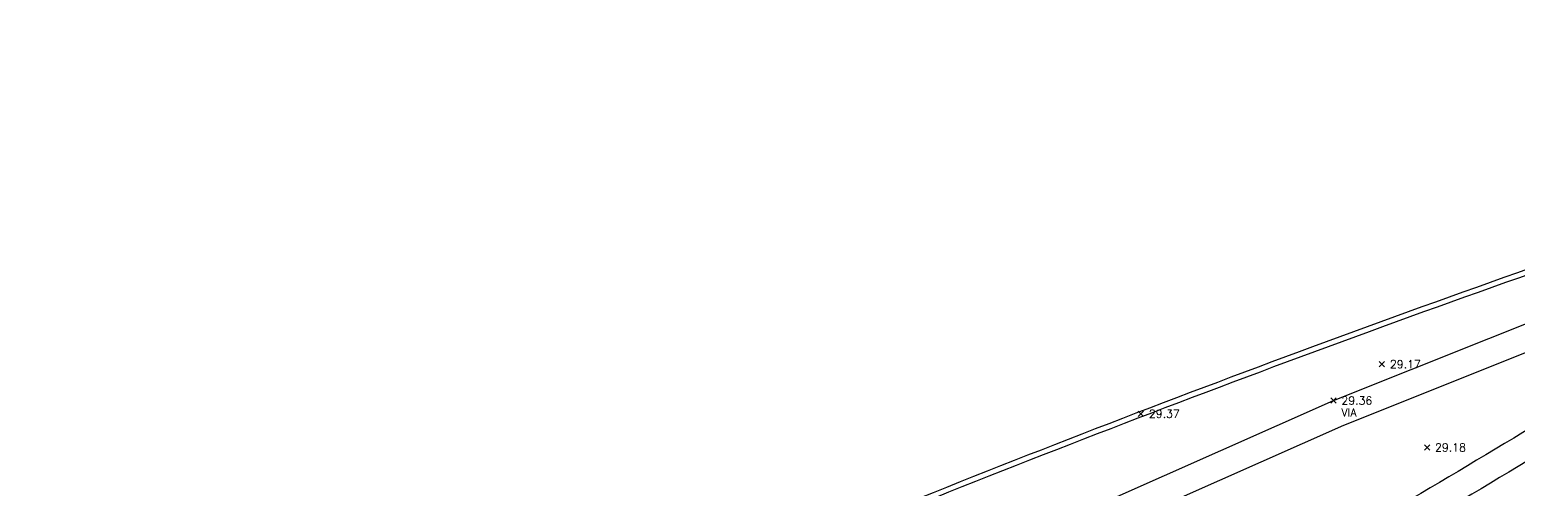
# Model space of a CAD drawing. Extents: x 472821 to 473123, y 4383028 to 4383224.
# Drawn here: x 472963.2 to 473019, y 4383194.8 to 4383212 of the extents above; entities that cross this region are included whole.
import ezdxf

# ---------------------------------------------------------------- set-up
doc = ezdxf.new("R2010")
doc.units = 0
doc.header["$MEASUREMENT"] = 0
doc.header["$PDMODE"] = 3
doc.header["$PDSIZE"] = 0.1
for name, color, linetype in [('CODIGOS-VIA', 4, 'CONTINUOUS'), ('muros', 5, 'CONTINUOUS'), ('PUNTOS-TEXTO', 7, 'CONTINUOUS'), ('RAILES-2', 4, 'CONTINUOUS'), ('Z', 1, 'CONTINUOUS'), ('Z-VIA', 6, 'CONTINUOUS')]:
    doc.layers.add(name, color=color, linetype=linetype)
doc.styles.get("Standard").update_dxf_attribs({"font": 'simplex.shx'})

msp = doc.modelspace()

# ---------------------------------------------------------------- linework, layer by layer
at = {"layer": 'muros'}
for radius in [574.056, 573.856]:
    msp.add_arc((473210.073, 4382661.622, 29.997), radius, 108.466375, 111.945674, dxfattribs=at)
at = {"layer": 'PUNTOS-TEXTO'}
for p in [(473013.882, 4383199.508), (473012.064, 4383198.144), (473004.845, 4383197.65), (473015.576, 4383196.387)]:
    msp.add_point(p, dxfattribs=at)
at = {"layer": 'RAILES-2', "elevation": 30.27}
for points in [[(472876.551, 4383133.662), (472909.717, 4383152.148), (472927.424, 4383161.802, -0.022643), (472942.2, 4383168.044), (472951.13, 4383171.635), (472960.214, 4383175.476), (472963.415, 4383176.857), (472982.603, 4383185.078), (473012.064, 4383198.144), (473023.716, 4383202.794), (473029.204, 4383204.613), (473043.078, 4383209.143), (473051.792, 4383212.043)], [(472877.038, 4383132.788), (472910.2, 4383151.272), (472927.879, 4383160.911, -0.022624), (472942.56, 4383167.111), (472951.511, 4383170.711), (472960.607, 4383174.556), (472963.81, 4383175.938), (472983.003, 4383184.161), (473012.452, 4383197.222), (473024.059, 4383201.854), (473029.517, 4383203.663), (473043.391, 4383208.193), (473052.108, 4383211.094)]]:
    msp.add_lwpolyline(points, format="xyb", dxfattribs=at)
at = {"layer": 'RAILES-2'}
for points in [[(473043.078, 4383209.143, 0.055941), (473024.347, 4383200.139, -0.008217), (473013.246, 4383193.433, -0.011603), (473010.425, 4383191.878, -0.011479), (472992.455, 4383183.028)], [(473043.408, 4383208.199, 0.055941), (473024.878, 4383199.292, -0.008217), (473013.749, 4383192.569, -0.011603), (473010.887, 4383190.991, -0.011479), (472992.876, 4383182.121, -0.011479)]]:
    msp.add_lwpolyline(points, format="xyb", dxfattribs=at)

# ---------------------------------------------------------------- texts
at = {"layer": 'CODIGOS-VIA'}
msp.add_text('VIA', height=0.3, dxfattribs=at).set_placement((473012.364, 4383197.544))
at = {"layer": 'Z'}
for s, p in [('29.17', (473014.182, 4383199.358)), ('29.37', (473005.145, 4383197.5)), ('29.18', (473015.876, 4383196.237))]:
    msp.add_text(s, height=0.3, dxfattribs=at).set_placement(p)
at = {"layer": 'Z-VIA'}
msp.add_text('29.36', height=0.3, dxfattribs=at).set_placement((473012.364, 4383197.994))

doc.saveas('drawing.dxf')
